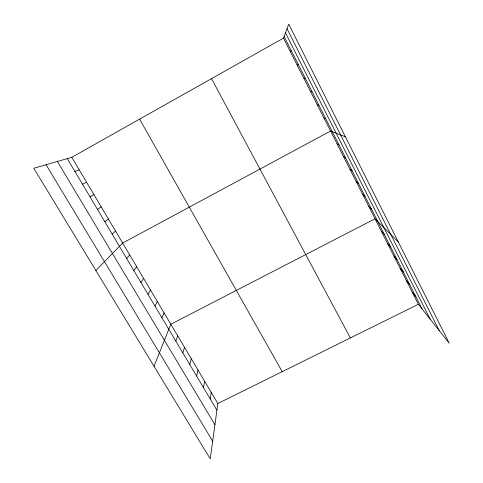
<?xml version="1.0" encoding="UTF-8"?>
<svg xmlns="http://www.w3.org/2000/svg" width="483" height="483" viewBox="0 0 483 483"><rect width="100%" height="100%" fill="white"/><g stroke="black" fill="none" stroke-linecap="round" stroke-linejoin="round"><path stroke-width="0.72" d="M71.804 157.307L217.833 403.516L210.25 458.85L33.792 168.277L71.804 157.307L283.485 38.121L288.737 24.15L449.208 343.19L418.369 304.296L283.485 38.121M210.202 398.904L211.27 392.45M203.44 387.529L204.653 381.298M196.617 376.064L197.994 370.063M189.747 364.508L191.274 358.736M182.822 352.862L184.506 347.331M175.836 341.125L177.69 335.83M154.035 366.289L170.813 324.238L375.043 218.799L398.27 241.905M161.914 317.717L164.093 312.906M154.977 306.053L157.319 301.483M147.985 294.292L150.491 289.975M290.38 51.723L291.171 50.425M140.933 282.446L143.614 278.377M133.833 270.498L136.683 266.694M126.673 258.465L129.698 254.915M95.869 270.504L122.658 243.046L330.565 131.026L345.381 136.761M297.214 65.211L298.174 64.257M112.183 234.098L115.564 231.085M104.847 221.769L108.415 219.028M97.457 209.344L101.207 206.881M90.001 196.816L93.944 194.637M303.994 78.59L305.117 77.974M217.833 403.516L418.369 304.296M82.49 184.186L86.62 182.29M74.919 171.453L79.242 169.853M310.72 91.861L312.006 91.577M317.385 105.022L318.834 105.065M324.002 118.075L325.608 118.444M337.074 143.868L338.981 144.858M343.528 156.607L345.587 157.905M349.934 169.243L352.137 170.843M356.285 181.783L358.634 183.679M362.588 194.22L365.082 196.406M368.837 206.555L371.469 209.03M381.383 231.309L384.293 234.352M387.674 243.716L390.717 247.042M393.911 256.026L397.092 259.625M400.099 268.24L403.408 272.11M406.239 280.351L409.681 284.493M412.325 292.372L415.899 296.773M46.066 164.739L212.671 441.172M57.386 161.473L214.929 424.708M67.282 158.617L216.915 410.194M139.599 119.138L282.211 371.662M211.536 78.632L350.368 337.943M284.107 36.473L422.064 308.957M287.029 28.69L439.307 330.698M285.465 32.85L430.124 319.118"/></g></svg>
